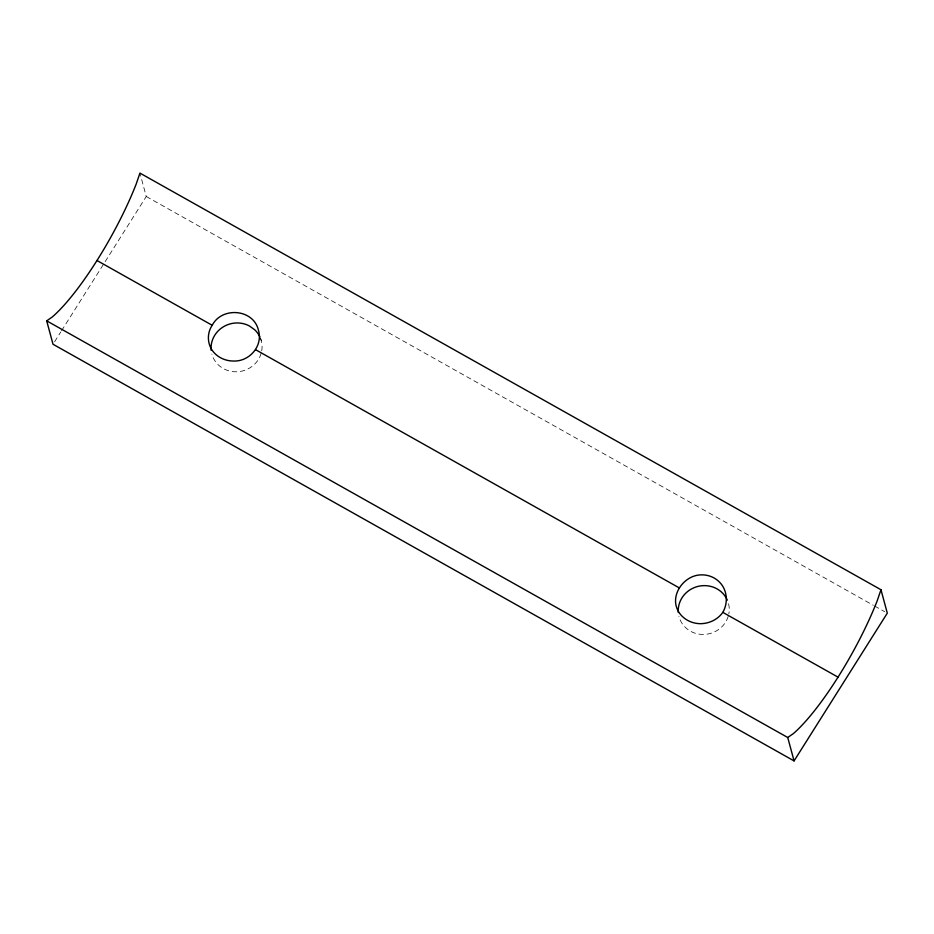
<?xml version="1.0" encoding="UTF-8"?>
<svg xmlns="http://www.w3.org/2000/svg" width="934" height="934" viewBox="0 0 934 934"><rect width="100%" height="100%" fill="white"/><g stroke="black" fill="none" stroke-linecap="round" stroke-linejoin="round"><path stroke-width="0.7" stroke-dasharray="4.67 3.5" d="M54.569 341.809L60.792 331.955M61.562 330.718L146.253 196.502L140.31 174.471M146.253 196.502L873.313 605.29M874.586 606.003L884.755 611.712M260.539 337.956L261.251 340.606M260.446 338.201A25.592 24.331 -15.1 0 1 261.485 352.001M261.17 353.25A25.592 24.331 -15.1 0 1 236.395 371.79A25.592 24.331 -15.1 0 1 211.878 354.138M728.555 603.738A25.592 24.331 -15.1 0 1 728.835 613.883M728.205 616.382A25.592 24.331 -15.1 0 1 703.08 634.455A25.592 24.331 -15.1 0 1 678.936 616.335"/><path stroke-width="1.4" d="M880.984 589.739L877.224 600.725A113.75 25.381 -60.7 0 1 793.41 733.564L787.747 737.498L46.7 320.852L52.362 316.918A113.75 25.381 -60.7 0 0 136.177 184.091L139.937 173.094L880.984 589.739L887.3 613.148L794.063 760.906L53.016 344.261L46.7 320.852M722.834 612.377C727.224 604.66 727.539 594.935 723.266 587.089A25.416 24.669 -38 0 0 701.516 574.865C684.05 574.83 669.059 595.53 678.423 611.466A25.416 23.233 -1.7 0 0 700.173 623.69C708.999 623.725 717.686 619.639 722.834 612.377L838.02 677.138M212.205 325.289C221.883 306.504 253.301 308.862 258.391 329.994C263.318 345.79 249.53 361.703 233.5 361.038A25.416 23.233 -1.7 0 1 211.481 349.211C207.138 341.879 207.383 332.317 212.205 325.289L96.973 260.504M255.601 349.69L679.333 587.93M787.747 737.498L794.063 760.906M211.177 350.378A25.592 24.331 -15.1 0 1 222.817 327.145A25.592 24.331 -15.1 0 1 249.471 326.001L254.725 329.784A25.592 24.331 -15.1 0 1 259.944 337.022M678.317 612.564A25.592 24.331 -15.1 0 1 697.803 586.447A25.592 24.331 -15.1 0 1 727.317 600.13"/></g></svg>
